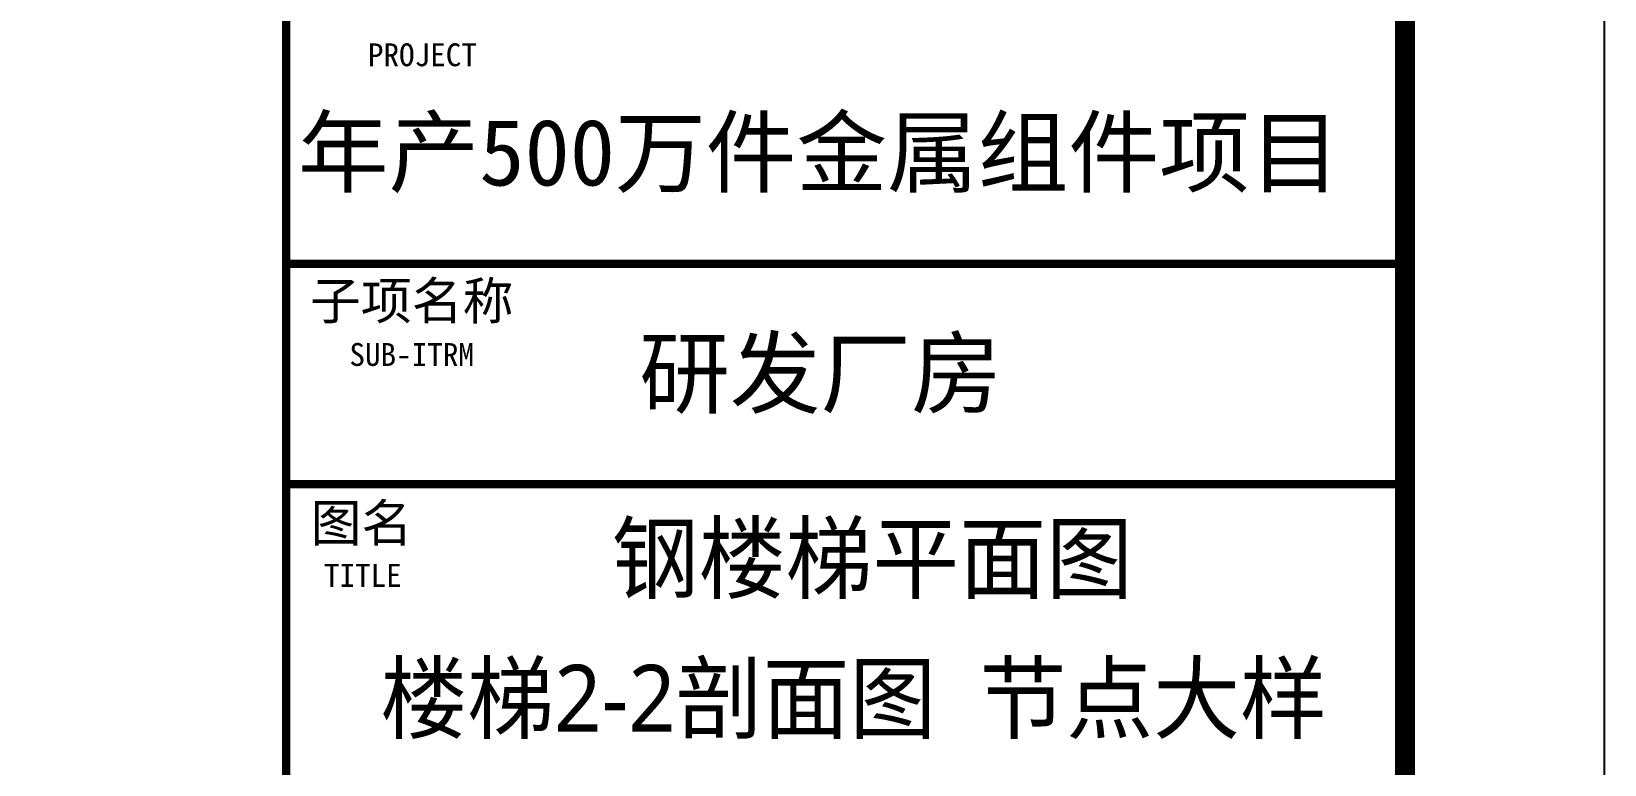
# Model space of a CAD drawing. Extents: x -522490 to 417652, y 450811 to 1108047.
# Drawn here: x 377311 to 381254, y 459234 to 461073 of the extents above; entities that cross this region are included whole.
import ezdxf

# ---------------------------------------------------------------- set-up
doc = ezdxf.new("R2010")
doc.units = 0
doc.header["$LTSCALE"] = 1000
doc.header["$MEASUREMENT"] = 0
for name, color, linetype in [('46', 7, 'Continuous'), ('PUB_TEXT', 7, 'Continuous'), ('PUB_TITLE', 4, 'Continuous'), ('sytq', 4, 'Continuous')]:
    doc.layers.add(name, color=color, linetype=linetype)
doc.styles.add('-黑体', font='', dxfattribs={"width": 0.8})
doc.styles.add('STYLE-黑体', font='simhei.ttf')
doc.styles.add('TQ', font='')
doc.styles.get('-黑体').set_extended_font_data('Microsoft YaHei')
doc.styles.get('TQ').set_extended_font_data('SimSun')

msp = doc.modelspace()

# ---------------------------------------------------------------- linework, layer by layer
at = {"layer": 'PUB_TITLE'}
msp.add_lwpolyline([(344104.4, 450811), (381254.4, 450811), (381254.4, 471811), (344104.4, 471811)], close=True, dxfattribs=at)
at = {"layer": 'PUB_TITLE', "const_width": 50}
msp.add_lwpolyline([(345354.4, 451311), (380754.4, 451311), (380754.4, 471311), (345354.4, 471311)], close=True, dxfattribs=at)
at = {"layer": 'PUB_TITLE', "lineweight": 40, "const_width": 21.2}
for points in [[(377949.4, 471311), (377949.4, 451311)], [(377949.4, 460489.5), (380754.4, 460489.5)], [(377949.4, 459937), (380754.4, 459937)]]:
    msp.add_lwpolyline(points, dxfattribs=at)

# ---------------------------------------------------------------- texts
at = {"layer": '46', "linetype": 'Continuous', "style": '-黑体', "width": 0.95}
for s, height, p in [('钢楼梯平面图  ', 168.04, (378765.8, 459667.2)), ('楼梯2-2剖面图  节点大样 ', 168.038, (378185.8, 459315.9))]:
    msp.add_text(s, height=height, dxfattribs=at).set_placement(p)
at = {"layer": 'PUB_TEXT', "attachment_point": 1, "style": 'TQ'}
for s, insert, char_height, width in [('PROJECT', (378154.4, 461042.9), 57.37, 1199.775), ('子项名称', (378009.3, 460443.9), 93.5, 555.9), ('SUB-ITRM', (378108.1, 460291), 57.37, 1199.775), ('图名', (378010.8, 459886.5), 93.5, 555.9), ('TITLE', (378044.2, 459736.8), 57.37, 1199.775)]:
    msp.add_mtext(s, dxfattribs=dict(at, insert=insert, char_height=char_height, width=width))
at = {"layer": 'sytq', "color": 7, "style": 'STYLE-黑体'}
for s, height, p in [('年产500万件金属组件项目', 166.667, (377979.1, 460686.3)), ('研发厂房', 166.67, (378834.4, 460132.4))]:
    msp.add_text(s, height=height, dxfattribs=at).set_placement(p)

doc.saveas('drawing.dxf')
